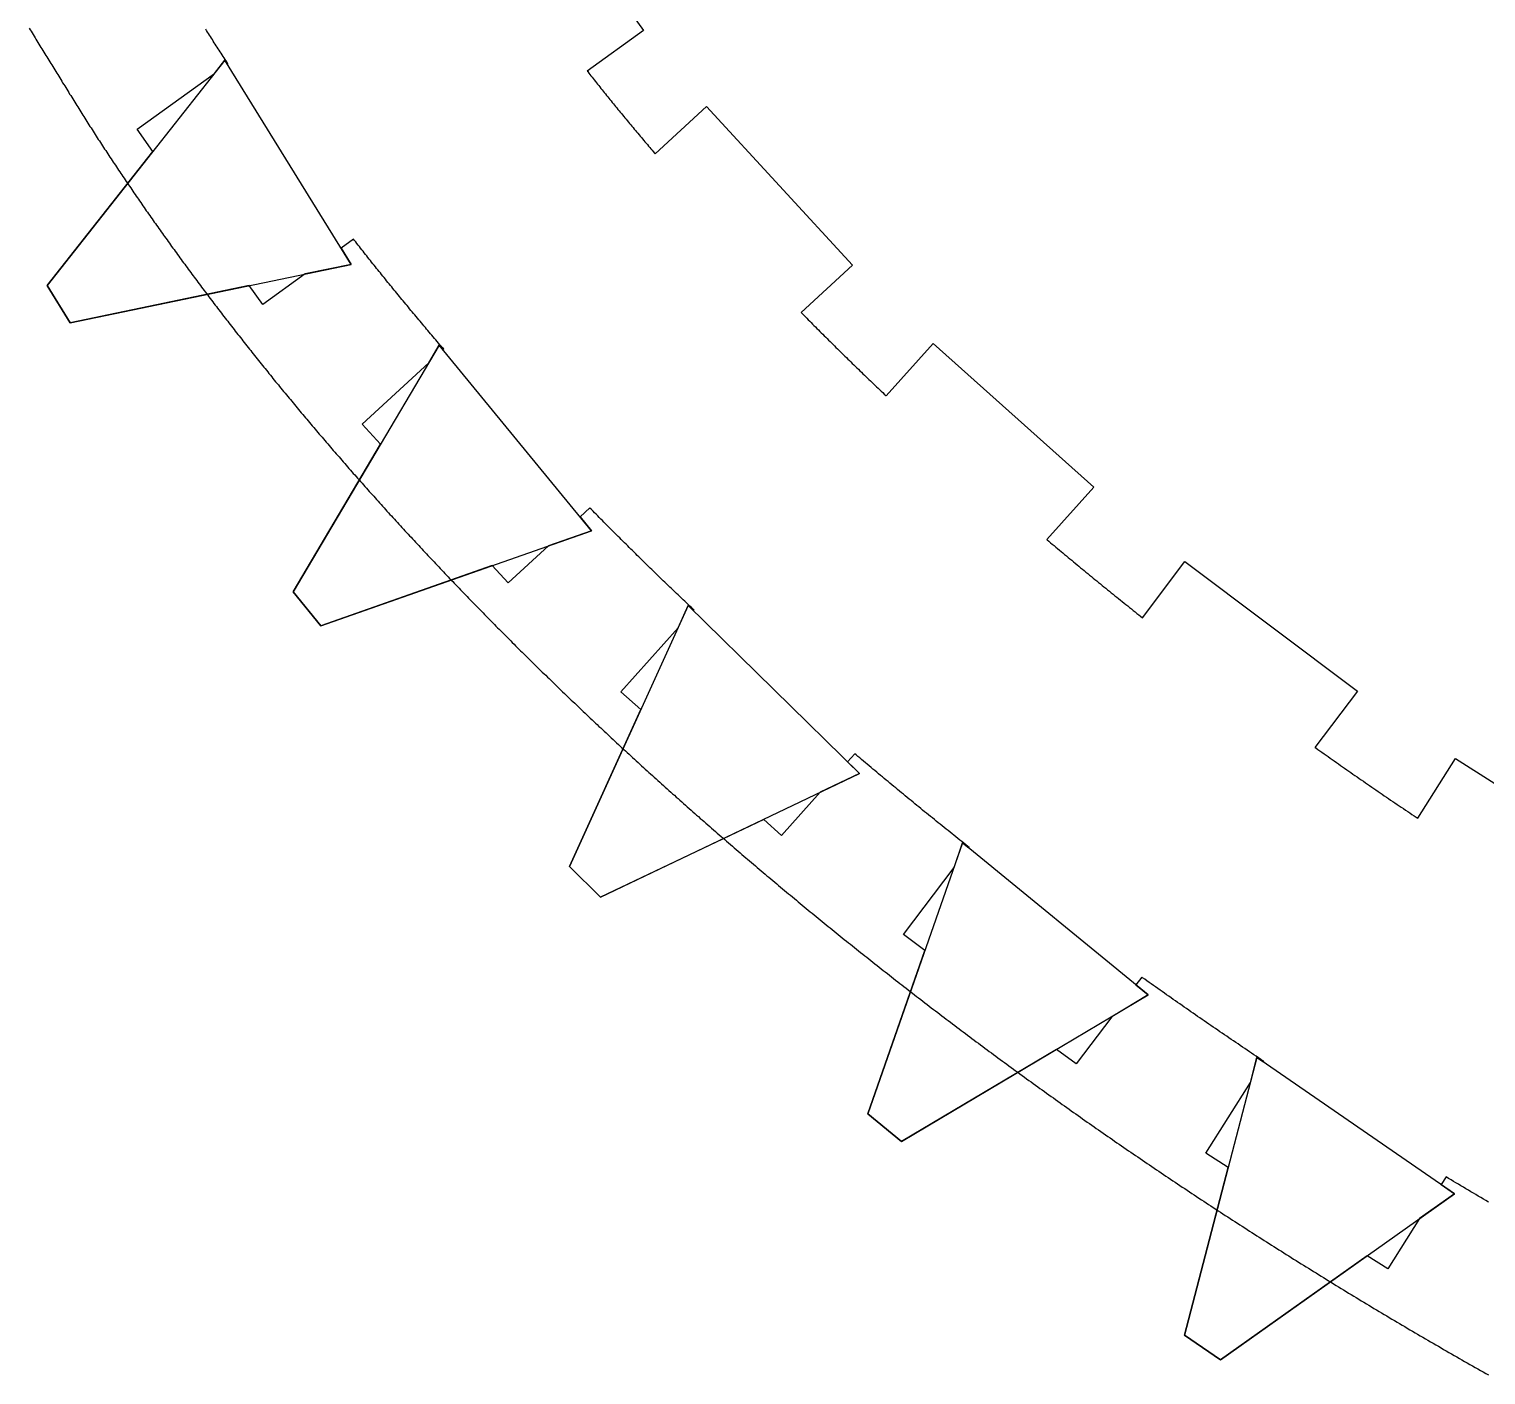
# Model space of a CAD drawing. Header units: millimetres. Extents: x -109 to 159, y -61 to 10.
# Drawn here: x -92.75 to -62.36, y -53.35 to -25.28 of the extents above; entities that cross this region are included whole.
import ezdxf

# ---------------------------------------------------------------- set-up
doc = ezdxf.new("R2010")
doc.units = ezdxf.units.MM

msp = doc.modelspace()

# ---------------------------------------------------------------- linework, layer by layer
at = {"layer": 'CLOSED_SECTOR_BODY'}
msp.add_lwpolyline([(-62.306, -49.747), (-62.358, -49.716), (-62.41, -49.685), (-62.463, -49.655), (-62.515, -49.624), (-62.567, -49.593), (-62.619, -49.562), (-62.67, -49.532), (-62.722, -49.501), (-62.774, -49.47), (-62.826, -49.439), (-62.878, -49.408), (-62.929, -49.378), (-62.981, -49.347), (-63.032, -49.316), (-63.084, -49.285), (-63.135, -49.254), (-63.187, -49.223), (-63.189, -49.222), (-63.292, -49.384), (-63.013, -49.577), (-63.74, -50.092), (-64.402, -51.138), (-64.831, -50.867), (-67.895, -53.041), (-68.645, -52.522), (-67.733, -49.028), (-68.203, -48.73), (-67.269, -47.254), (-67.133, -46.731), (-66.997, -46.824), (-66.99, -46.813), (-67.006, -46.803), (-67.054, -46.771), (-67.101, -46.739), (-67.149, -46.707), (-67.197, -46.675), (-67.244, -46.643), (-67.292, -46.611), (-67.339, -46.579), (-67.387, -46.547), (-67.434, -46.515), (-67.481, -46.483), (-67.529, -46.451), (-67.576, -46.419), (-67.623, -46.387), (-67.67, -46.355), (-67.718, -46.323), (-67.765, -46.291), (-67.812, -46.259), (-67.859, -46.227), (-67.906, -46.195), (-67.952, -46.163), (-67.999, -46.131), (-68.046, -46.099), (-68.093, -46.067), (-68.14, -46.035), (-68.186, -46.003), (-68.233, -45.97), (-68.279, -45.938), (-68.326, -45.906), (-68.372, -45.874), (-68.419, -45.842), (-68.465, -45.81), (-68.512, -45.777), (-68.558, -45.745), (-68.604, -45.713), (-68.65, -45.681), (-68.697, -45.649), (-68.743, -45.616), (-68.789, -45.584), (-68.835, -45.552), (-68.881, -45.52), (-68.927, -45.488), (-68.972, -45.455), (-69.018, -45.423), (-69.064, -45.391), (-69.11, -45.358), (-69.156, -45.326), (-69.201, -45.294), (-69.247, -45.262), (-69.292, -45.229), (-69.338, -45.197), (-69.383, -45.165), (-69.429, -45.132), (-69.474, -45.1), (-69.519, -45.068), (-69.539, -45.054), (-69.66, -45.215), (-69.4, -45.428), (-70.164, -45.882), (-70.908, -46.868), (-71.313, -46.564), (-74.547, -48.484), (-75.253, -47.906), (-74.06, -44.501), (-74.507, -44.166), (-73.454, -42.771), (-73.274, -42.256), (-73.145, -42.362), (-73.137, -42.351), (-73.165, -42.328), (-73.207, -42.295), (-73.248, -42.262), (-73.29, -42.229), (-73.331, -42.197), (-73.372, -42.164), (-73.414, -42.131), (-73.455, -42.098), (-73.496, -42.065), (-73.537, -42.032), (-73.578, -41.999), (-73.619, -41.967), (-73.66, -41.934), (-73.701, -41.901), (-73.742, -41.868), (-73.783, -41.835), (-73.824, -41.802), (-73.865, -41.769), (-73.906, -41.736), (-73.946, -41.704), (-73.987, -41.671), (-74.027, -41.638), (-74.068, -41.605), (-74.109, -41.572), (-74.149, -41.539), (-74.189, -41.506), (-74.23, -41.473), (-74.27, -41.44), (-74.31, -41.407), (-74.351, -41.375), (-74.391, -41.342), (-74.431, -41.309), (-74.471, -41.276), (-74.511, -41.243), (-74.551, -41.21), (-74.591, -41.177), (-74.631, -41.144), (-74.671, -41.111), (-74.711, -41.078), (-74.751, -41.045), (-74.791, -41.012), (-74.83, -40.979), (-74.87, -40.946), (-74.91, -40.913), (-74.949, -40.88), (-74.989, -40.847), (-75.028, -40.815), (-75.068, -40.782), (-75.107, -40.749), (-75.146, -40.716), (-75.186, -40.683), (-75.225, -40.65), (-75.264, -40.617), (-75.304, -40.584), (-75.343, -40.551), (-75.382, -40.518), (-75.421, -40.485), (-75.46, -40.452), (-75.499, -40.419), (-75.524, -40.398), (-75.675, -40.567), (-75.427, -40.811), (-76.245, -41.201), (-77.051, -42.1), (-77.425, -41.765), (-80.828, -43.39), (-81.479, -42.751), (-79.989, -39.476), (-80.407, -39.102), (-79.212, -37.771), (-78.999, -37.303), (-78.889, -37.411), (-78.879, -37.399), (-78.899, -37.381), (-78.933, -37.348), (-78.933, -37.348), (-78.968, -37.315), (-79.003, -37.282), (-79.038, -37.249), (-79.073, -37.216), (-79.108, -37.183), (-79.142, -37.15), (-79.177, -37.117), (-79.212, -37.084), (-79.246, -37.051), (-79.281, -37.018), (-79.315, -36.985), (-79.35, -36.952), (-79.384, -36.919), (-79.418, -36.886), (-79.453, -36.853), (-79.487, -36.82), (-79.521, -36.787), (-79.555, -36.754), (-79.589, -36.721), (-79.624, -36.688), (-79.658, -36.655), (-79.692, -36.622), (-79.726, -36.589), (-79.759, -36.556), (-79.793, -36.523), (-79.827, -36.49), (-79.861, -36.457), (-79.895, -36.424), (-79.928, -36.391), (-79.962, -36.358), (-79.996, -36.325), (-80.029, -36.292), (-80.063, -36.259), (-80.096, -36.226), (-80.13, -36.193), (-80.163, -36.16), (-80.197, -36.127), (-80.23, -36.094), (-80.263, -36.061), (-80.297, -36.028), (-80.33, -35.995), (-80.363, -35.962), (-80.396, -35.929), (-80.429, -35.896), (-80.462, -35.863), (-80.495, -35.831), (-80.528, -35.798), (-80.561, -35.765), (-80.594, -35.732), (-80.627, -35.699), (-80.66, -35.666), (-80.692, -35.633), (-80.725, -35.6), (-80.758, -35.567), (-80.79, -35.534), (-80.823, -35.501), (-80.855, -35.468), (-80.888, -35.435), (-80.92, -35.402), (-80.953, -35.369), (-80.985, -35.337), (-81.017, -35.304), (-81.05, -35.271), (-81.055, -35.265), (-81.258, -35.453), (-81.02, -35.744), (-81.914, -36.058), (-82.756, -36.835), (-83.091, -36.472), (-86.668, -37.727), (-87.246, -37.022), (-85.42, -33.942), (-85.804, -33.525), (-84.412, -32.24), (-84.194, -31.872), (-84.116, -31.967), (-84.102, -31.954), (-84.124, -31.929), (-84.152, -31.896), (-84.18, -31.864), (-84.208, -31.831), (-84.236, -31.798), (-84.264, -31.766), (-84.292, -31.733), (-84.319, -31.701), (-84.347, -31.668), (-84.375, -31.636), (-84.402, -31.603), (-84.43, -31.571), (-84.458, -31.538), (-84.485, -31.505), (-84.513, -31.473), (-84.54, -31.44), (-84.568, -31.408), (-84.595, -31.375), (-84.622, -31.343), (-84.649, -31.31), (-84.677, -31.278), (-84.704, -31.245), (-84.731, -31.213), (-84.758, -31.18), (-84.785, -31.148), (-84.812, -31.115), (-84.839, -31.083), (-84.866, -31.05), (-84.893, -31.018), (-84.92, -30.985), (-84.947, -30.953), (-84.974, -30.92), (-85, -30.888), (-85.027, -30.856), (-85.054, -30.823), (-85.081, -30.791), (-85.107, -30.758), (-85.134, -30.726), (-85.16, -30.693), (-85.187, -30.661), (-85.213, -30.628), (-85.239, -30.596), (-85.266, -30.564), (-85.292, -30.531), (-85.318, -30.499), (-85.345, -30.466), (-85.371, -30.434), (-85.397, -30.402), (-85.423, -30.369), (-85.449, -30.337), (-85.475, -30.304), (-85.501, -30.272), (-85.527, -30.24), (-85.553, -30.207), (-85.579, -30.175), (-85.605, -30.143), (-85.631, -30.11), (-85.656, -30.078), (-85.682, -30.046), (-85.708, -30.013), (-85.733, -29.981), (-85.759, -29.949), (-85.784, -29.916), (-85.81, -29.884), (-85.835, -29.852), (-85.861, -29.819), (-85.886, -29.787), (-85.912, -29.755), (-85.937, -29.722), (-85.962, -29.69), (-85.982, -29.664), (-86.242, -29.851), (-86.032, -30.19), (-86.99, -30.389), (-87.878, -31.028), (-88.161, -30.633), (-91.893, -31.408), (-92.373, -30.633), (-90.168, -27.836), (-90.501, -27.371), (-88.885, -26.209), (-88.666, -25.932), (-88.615, -26.015), (-88.604, -26.007), (-88.623, -25.977), (-88.644, -25.945), (-88.664, -25.913), (-88.685, -25.882), (-88.706, -25.85), (-88.726, -25.818), (-88.746, -25.786), (-88.767, -25.755), (-88.787, -25.723), (-88.808, -25.691), (-88.828, -25.66), (-88.848, -25.628), (-88.868, -25.596), (-88.889, -25.565), (-88.909, -25.533), (-88.929, -25.501), (-88.949, -25.47), (-88.969, -25.438), (-88.989, -25.406), (-89.009, -25.375), (-89.029, -25.343), (-89.049, -25.312), (-89.068, -25.28)], dxfattribs=at)
at = {"layer": 'OPEN_PITCH_SECTOR_REFERENCE'}
msp.add_lwpolyline([(-92.752, -25.262), (-92.731, -25.295), (-92.711, -25.328), (-92.69, -25.362), (-92.67, -25.395), (-92.65, -25.428), (-92.629, -25.462), (-92.609, -25.495), (-92.588, -25.528), (-92.568, -25.562), (-92.547, -25.595), (-92.527, -25.629), (-92.506, -25.662), (-92.486, -25.696), (-92.465, -25.729), (-92.445, -25.762), (-92.424, -25.796), (-92.404, -25.829), (-92.383, -25.863), (-92.362, -25.896), (-92.342, -25.93), (-92.321, -25.963), (-92.3, -25.997), (-92.28, -26.03), (-92.259, -26.064), (-92.238, -26.098), (-92.218, -26.131), (-92.197, -26.165), (-92.176, -26.198), (-92.156, -26.232), (-92.135, -26.265), (-92.114, -26.299), (-92.093, -26.333), (-92.072, -26.366), (-92.052, -26.4), (-92.031, -26.434), (-92.01, -26.467), (-91.989, -26.501), (-91.968, -26.534), (-91.947, -26.568), (-91.926, -26.602), (-91.906, -26.636), (-91.885, -26.669), (-91.864, -26.703), (-91.843, -26.737), (-91.822, -26.77), (-91.801, -26.804), (-91.78, -26.838), (-91.759, -26.872), (-91.738, -26.905), (-91.716, -26.939), (-91.695, -26.973), (-91.674, -27.007), (-91.653, -27.04), (-91.632, -27.074), (-91.61, -27.108), (-91.589, -27.142), (-91.568, -27.175), (-91.546, -27.209), (-91.525, -27.243), (-91.503, -27.277), (-91.482, -27.31), (-91.46, -27.344), (-91.438, -27.378), (-91.417, -27.412), (-91.395, -27.446), (-91.373, -27.479), (-91.351, -27.513), (-91.33, -27.547), (-91.308, -27.581), (-91.286, -27.614), (-91.264, -27.648), (-91.242, -27.682), (-91.22, -27.716), (-91.198, -27.75), (-91.176, -27.783), (-91.153, -27.817), (-91.131, -27.851), (-91.109, -27.885), (-91.087, -27.919), (-91.065, -27.952), (-91.042, -27.986), (-91.02, -28.02), (-90.997, -28.054), (-90.975, -28.088), (-90.952, -28.121), (-90.93, -28.155), (-90.907, -28.189), (-90.885, -28.223), (-90.862, -28.257), (-90.839, -28.291), (-90.817, -28.324), (-90.794, -28.358), (-90.771, -28.392), (-90.748, -28.426), (-90.725, -28.46), (-90.702, -28.494), (-90.679, -28.527), (-90.656, -28.561), (-90.633, -28.595), (-90.61, -28.629), (-90.587, -28.663), (-90.564, -28.697), (-90.541, -28.73), (-90.518, -28.764), (-90.494, -28.798), (-90.471, -28.832), (-90.448, -28.866), (-90.424, -28.9), (-90.401, -28.934), (-90.377, -28.967), (-90.354, -29.001), (-90.33, -29.035), (-90.307, -29.069), (-90.283, -29.103), (-90.259, -29.137), (-90.236, -29.171), (-90.212, -29.204), (-90.188, -29.238), (-90.164, -29.272), (-90.14, -29.306), (-90.116, -29.34), (-90.093, -29.374), (-90.069, -29.408), (-90.045, -29.442), (-90.02, -29.476), (-89.996, -29.509), (-89.972, -29.543), (-89.948, -29.577), (-89.924, -29.611), (-89.899, -29.645), (-89.875, -29.679), (-89.851, -29.713), (-89.826, -29.747), (-89.802, -29.781), (-89.778, -29.815), (-89.753, -29.848), (-89.729, -29.882), (-89.704, -29.916), (-89.679, -29.95), (-89.655, -29.984), (-89.63, -30.018), (-89.605, -30.052), (-89.58, -30.086), (-89.556, -30.12), (-89.531, -30.154), (-89.506, -30.188), (-89.481, -30.222), (-89.456, -30.256), (-89.431, -30.29), (-89.406, -30.323), (-89.381, -30.357), (-89.356, -30.391), (-89.33, -30.425), (-89.305, -30.459), (-89.28, -30.493), (-89.255, -30.527), (-89.229, -30.561), (-89.204, -30.595), (-89.179, -30.629), (-89.153, -30.663), (-89.128, -30.697), (-89.102, -30.731), (-89.076, -30.765), (-89.051, -30.799), (-89.025, -30.833), (-88.999, -30.867), (-88.974, -30.901), (-88.948, -30.935), (-88.922, -30.969), (-88.896, -31.003), (-88.87, -31.037), (-88.844, -31.071), (-88.818, -31.105), (-88.792, -31.139), (-88.766, -31.173), (-88.74, -31.207), (-88.714, -31.241), (-88.688, -31.275), (-88.662, -31.309), (-88.636, -31.343), (-88.609, -31.377), (-88.583, -31.411), (-88.557, -31.445), (-88.53, -31.479), (-88.504, -31.513), (-88.477, -31.547), (-88.451, -31.581), (-88.424, -31.615), (-88.397, -31.649), (-88.371, -31.683), (-88.344, -31.717), (-88.317, -31.751), (-88.291, -31.785), (-88.264, -31.819), (-88.237, -31.853), (-88.21, -31.887), (-88.183, -31.921), (-88.156, -31.955), (-88.129, -31.989), (-88.102, -32.023), (-88.075, -32.057), (-88.048, -32.091), (-88.021, -32.125), (-87.993, -32.159), (-87.966, -32.193), (-87.939, -32.227), (-87.911, -32.262), (-87.884, -32.296), (-87.857, -32.33), (-87.829, -32.364), (-87.802, -32.398), (-87.774, -32.432), (-87.747, -32.466), (-87.719, -32.5), (-87.691, -32.534), (-87.664, -32.568), (-87.636, -32.602), (-87.608, -32.636), (-87.58, -32.67), (-87.552, -32.704), (-87.525, -32.739), (-87.497, -32.773), (-87.469, -32.807), (-87.441, -32.841), (-87.412, -32.875), (-87.384, -32.909), (-87.356, -32.943), (-87.328, -32.977), (-87.3, -33.011), (-87.272, -33.045), (-87.243, -33.08), (-87.215, -33.114), (-87.187, -33.148), (-87.158, -33.182), (-87.13, -33.216), (-87.101, -33.25), (-87.073, -33.284), (-87.044, -33.318), (-87.015, -33.352), (-86.987, -33.387), (-86.958, -33.421), (-86.929, -33.455), (-86.9, -33.489), (-86.872, -33.523), (-86.843, -33.557), (-86.814, -33.591), (-86.785, -33.625), (-86.756, -33.66), (-86.727, -33.694), (-86.698, -33.728), (-86.669, -33.762), (-86.639, -33.796), (-86.61, -33.83), (-86.581, -33.864), (-86.552, -33.899), (-86.522, -33.933), (-86.493, -33.967), (-86.464, -34.001), (-86.434, -34.035), (-86.405, -34.069), (-86.375, -34.104), (-86.346, -34.138), (-86.316, -34.172), (-86.286, -34.206), (-86.257, -34.24), (-86.227, -34.274), (-86.197, -34.309), (-86.167, -34.343), (-86.137, -34.377), (-86.108, -34.411), (-86.078, -34.445), (-86.048, -34.479), (-86.018, -34.514), (-85.988, -34.548), (-85.957, -34.582), (-85.927, -34.616), (-85.897, -34.65), (-85.867, -34.685), (-85.837, -34.719), (-85.806, -34.753), (-85.776, -34.787), (-85.746, -34.821), (-85.715, -34.855), (-85.685, -34.89), (-85.654, -34.924), (-85.624, -34.958), (-85.593, -34.992), (-85.562, -35.026), (-85.532, -35.061), (-85.501, -35.095), (-85.47, -35.129), (-85.439, -35.163), (-85.409, -35.198), (-85.378, -35.232), (-85.347, -35.266), (-85.316, -35.3), (-85.285, -35.334), (-85.254, -35.369), (-85.223, -35.403), (-85.192, -35.437), (-85.16, -35.471), (-85.129, -35.505), (-85.098, -35.54), (-85.067, -35.574), (-85.035, -35.608), (-85.004, -35.642), (-84.972, -35.677), (-84.941, -35.711), (-84.91, -35.745), (-84.878, -35.779), (-84.846, -35.814), (-84.815, -35.848), (-84.783, -35.882), (-84.751, -35.916), (-84.72, -35.951), (-84.688, -35.985), (-84.656, -36.019), (-84.624, -36.053), (-84.592, -36.088), (-84.56, -36.122), (-84.528, -36.156), (-84.496, -36.19), (-84.464, -36.224), (-84.432, -36.259), (-84.4, -36.293), (-84.368, -36.327), (-84.335, -36.362), (-84.303, -36.396), (-84.271, -36.43), (-84.238, -36.464), (-84.206, -36.499), (-84.174, -36.533), (-84.141, -36.567), (-84.108, -36.601), (-84.076, -36.636), (-84.043, -36.67), (-84.011, -36.704), (-83.978, -36.738), (-83.945, -36.773), (-83.912, -36.807), (-83.88, -36.841), (-83.847, -36.875), (-83.814, -36.91), (-83.781, -36.944), (-83.748, -36.978), (-83.715, -37.013), (-83.682, -37.047), (-83.649, -37.081), (-83.615, -37.115), (-83.582, -37.15), (-83.549, -37.184), (-83.516, -37.218), (-83.482, -37.253), (-83.449, -37.287), (-83.415, -37.321), (-83.382, -37.355), (-83.349, -37.39), (-83.315, -37.424), (-83.281, -37.458), (-83.248, -37.493), (-83.214, -37.527), (-83.18, -37.561), (-83.147, -37.595), (-83.113, -37.63), (-83.079, -37.664), (-83.045, -37.698), (-83.011, -37.733), (-82.977, -37.767), (-82.943, -37.801), (-82.909, -37.835), (-82.875, -37.87), (-82.841, -37.904), (-82.807, -37.938), (-82.773, -37.973), (-82.738, -38.007), (-82.704, -38.041), (-82.67, -38.075), (-82.635, -38.11), (-82.601, -38.144), (-82.566, -38.178), (-82.532, -38.213), (-82.497, -38.247), (-82.463, -38.281), (-82.428, -38.316), (-82.393, -38.35), (-82.359, -38.384), (-82.324, -38.418), (-82.289, -38.453), (-82.254, -38.487), (-82.219, -38.521), (-82.184, -38.556), (-82.149, -38.59), (-82.114, -38.624), (-82.079, -38.659), (-82.044, -38.693), (-82.009, -38.727), (-81.974, -38.761), (-81.939, -38.796), (-81.903, -38.83), (-81.868, -38.864), (-81.833, -38.899), (-81.797, -38.933), (-81.762, -38.967), (-81.726, -39.002), (-81.691, -39.036), (-81.655, -39.07), (-81.62, -39.104), (-81.584, -39.139), (-81.548, -39.173), (-81.512, -39.207), (-81.477, -39.242), (-81.441, -39.276), (-81.405, -39.31), (-81.369, -39.345), (-81.333, -39.379), (-81.297, -39.413), (-81.261, -39.447), (-81.225, -39.482), (-81.189, -39.516), (-81.153, -39.55), (-81.116, -39.585), (-81.08, -39.619), (-81.044, -39.653), (-81.007, -39.688), (-80.971, -39.722), (-80.935, -39.756), (-80.898, -39.79), (-80.862, -39.825), (-80.825, -39.859), (-80.788, -39.893), (-80.752, -39.928), (-80.715, -39.962), (-80.678, -39.996), (-80.642, -40.03), (-80.605, -40.065), (-80.568, -40.099), (-80.531, -40.133), (-80.494, -40.168), (-80.457, -40.202), (-80.42, -40.236), (-80.383, -40.27), (-80.346, -40.305), (-80.309, -40.339), (-80.271, -40.373), (-80.234, -40.408), (-80.197, -40.442), (-80.16, -40.476), (-80.122, -40.51), (-80.085, -40.545), (-80.047, -40.579), (-80.01, -40.613), (-79.972, -40.648), (-79.935, -40.682), (-79.897, -40.716), (-79.859, -40.75), (-79.822, -40.785), (-79.784, -40.819), (-79.746, -40.853), (-79.708, -40.887), (-79.67, -40.922), (-79.632, -40.956), (-79.594, -40.99), (-79.556, -41.024), (-79.518, -41.059), (-79.48, -41.093), (-79.442, -41.127), (-79.404, -41.162), (-79.365, -41.196), (-79.327, -41.23), (-79.289, -41.264), (-79.25, -41.299), (-79.212, -41.333), (-79.174, -41.367), (-79.135, -41.401), (-79.097, -41.436), (-79.058, -41.47), (-79.019, -41.504), (-78.981, -41.538), (-78.942, -41.572), (-78.903, -41.607), (-78.864, -41.641), (-78.825, -41.675), (-78.786, -41.709), (-78.748, -41.744), (-78.709, -41.778), (-78.67, -41.812), (-78.63, -41.846), (-78.591, -41.881), (-78.552, -41.915), (-78.513, -41.949), (-78.474, -41.983), (-78.434, -42.017), (-78.395, -42.052), (-78.356, -42.086), (-78.316, -42.12), (-78.277, -42.154), (-78.237, -42.188), (-78.198, -42.223), (-78.158, -42.257), (-78.118, -42.291), (-78.079, -42.325), (-78.039, -42.359), (-77.999, -42.394), (-77.959, -42.428), (-77.919, -42.462), (-77.88, -42.496), (-77.84, -42.53), (-77.8, -42.565), (-77.76, -42.599), (-77.719, -42.633), (-77.679, -42.667), (-77.639, -42.701), (-77.599, -42.735), (-77.559, -42.77), (-77.518, -42.804), (-77.478, -42.838), (-77.438, -42.872), (-77.397, -42.906), (-77.357, -42.94), (-77.316, -42.974), (-77.275, -43.009), (-77.235, -43.043), (-77.194, -43.077), (-77.153, -43.111), (-77.113, -43.145), (-77.072, -43.179), (-77.031, -43.213), (-76.99, -43.247), (-76.949, -43.282), (-76.908, -43.316), (-76.867, -43.35), (-76.826, -43.384), (-76.785, -43.418), (-76.744, -43.452), (-76.703, -43.486), (-76.661, -43.52), (-76.62, -43.554), (-76.579, -43.589), (-76.537, -43.623), (-76.496, -43.657), (-76.454, -43.691), (-76.413, -43.725), (-76.371, -43.759), (-76.33, -43.793), (-76.288, -43.827), (-76.246, -43.861), (-76.205, -43.895), (-76.163, -43.929), (-76.121, -43.963), (-76.079, -43.997), (-76.037, -44.031), (-75.995, -44.065), (-75.953, -44.099), (-75.911, -44.133), (-75.869, -44.167), (-75.827, -44.201), (-75.785, -44.236), (-75.743, -44.27), (-75.7, -44.304), (-75.658, -44.338), (-75.616, -44.372), (-75.573, -44.406), (-75.531, -44.44), (-75.488, -44.474), (-75.446, -44.508), (-75.403, -44.541), (-75.36, -44.575), (-75.318, -44.609), (-75.275, -44.643), (-75.232, -44.677), (-75.189, -44.711), (-75.147, -44.745), (-75.104, -44.779), (-75.061, -44.813), (-75.018, -44.847), (-74.975, -44.881), (-74.931, -44.915), (-74.888, -44.949), (-74.845, -44.983), (-74.802, -45.017), (-74.759, -45.051), (-74.715, -45.085), (-74.672, -45.118), (-74.629, -45.152), (-74.585, -45.186), (-74.542, -45.22), (-74.498, -45.254), (-74.454, -45.288), (-74.411, -45.322), (-74.367, -45.356), (-74.323, -45.389), (-74.28, -45.423), (-74.236, -45.457), (-74.192, -45.491), (-74.148, -45.525), (-74.104, -45.559), (-74.06, -45.593), (-74.016, -45.626), (-73.972, -45.66), (-73.928, -45.694), (-73.884, -45.728), (-73.839, -45.762), (-73.795, -45.795), (-73.751, -45.829), (-73.706, -45.863), (-73.662, -45.897), (-73.617, -45.93), (-73.573, -45.964), (-73.528, -45.998), (-73.484, -46.032), (-73.439, -46.066), (-73.394, -46.099), (-73.35, -46.133), (-73.305, -46.167), (-73.26, -46.2), (-73.215, -46.234), (-73.17, -46.268), (-73.125, -46.302), (-73.08, -46.335), (-73.035, -46.369), (-72.99, -46.403), (-72.945, -46.436), (-72.9, -46.47), (-72.855, -46.504), (-72.809, -46.537), (-72.764, -46.571), (-72.719, -46.605), (-72.673, -46.638), (-72.628, -46.672), (-72.582, -46.706), (-72.537, -46.739), (-72.491, -46.773), (-72.445, -46.806), (-72.4, -46.84), (-72.354, -46.874), (-72.308, -46.907), (-72.262, -46.941), (-72.216, -46.974), (-72.17, -47.008), (-72.124, -47.041), (-72.078, -47.075), (-72.032, -47.108), (-71.986, -47.142), (-71.94, -47.176), (-71.894, -47.209), (-71.848, -47.243), (-71.801, -47.276), (-71.755, -47.31), (-71.708, -47.343), (-71.662, -47.377), (-71.616, -47.41), (-71.569, -47.443), (-71.522, -47.477), (-71.476, -47.51), (-71.429, -47.544), (-71.382, -47.577), (-71.336, -47.611), (-71.289, -47.644), (-71.242, -47.677), (-71.195, -47.711), (-71.148, -47.744), (-71.101, -47.778), (-71.054, -47.811), (-71.007, -47.844), (-70.96, -47.878), (-70.912, -47.911), (-70.865, -47.944), (-70.818, -47.978), (-70.771, -48.011), (-70.723, -48.044), (-70.676, -48.078), (-70.628, -48.111), (-70.581, -48.144), (-70.533, -48.178), (-70.486, -48.211), (-70.438, -48.244), (-70.39, -48.277), (-70.342, -48.311), (-70.295, -48.344), (-70.247, -48.377), (-70.199, -48.41), (-70.151, -48.444), (-70.103, -48.477), (-70.055, -48.51), (-70.007, -48.543), (-69.959, -48.576), (-69.911, -48.609), (-69.862, -48.643), (-69.814, -48.676), (-69.766, -48.709), (-69.717, -48.742), (-69.669, -48.775), (-69.62, -48.808), (-69.572, -48.841), (-69.523, -48.874), (-69.475, -48.907), (-69.426, -48.941), (-69.377, -48.974), (-69.329, -49.007), (-69.28, -49.04), (-69.231, -49.073), (-69.182, -49.106), (-69.133, -49.139), (-69.084, -49.172), (-69.035, -49.205), (-68.986, -49.238), (-68.937, -49.271), (-68.888, -49.304), (-68.839, -49.336), (-68.789, -49.369), (-68.74, -49.402), (-68.691, -49.435), (-68.641, -49.468), (-68.592, -49.501), (-68.542, -49.534), (-68.493, -49.567), (-68.443, -49.6), (-68.393, -49.632), (-68.344, -49.665), (-68.294, -49.698), (-68.244, -49.731), (-68.194, -49.764), (-68.144, -49.797), (-68.094, -49.829), (-68.044, -49.862), (-67.994, -49.895), (-67.944, -49.928), (-67.894, -49.96), (-67.844, -49.993), (-67.794, -50.026), (-67.743, -50.058), (-67.693, -50.091), (-67.643, -50.124), (-67.592, -50.156), (-67.542, -50.189), (-67.491, -50.222), (-67.441, -50.254), (-67.39, -50.287), (-67.34, -50.32), (-67.289, -50.352), (-67.238, -50.385), (-67.187, -50.417), (-67.136, -50.45), (-67.086, -50.482), (-67.035, -50.515), (-66.984, -50.547), (-66.933, -50.58), (-66.881, -50.612), (-66.83, -50.645), (-66.779, -50.677), (-66.728, -50.71), (-66.677, -50.742), (-66.625, -50.775), (-66.574, -50.807), (-66.522, -50.839), (-66.471, -50.872), (-66.419, -50.904), (-66.368, -50.937), (-66.316, -50.969), (-66.265, -51.001), (-66.213, -51.034), (-66.161, -51.066), (-66.109, -51.098), (-66.057, -51.13), (-66.005, -51.163), (-65.953, -51.195), (-65.901, -51.227), (-65.849, -51.259), (-65.797, -51.292), (-65.745, -51.324), (-65.693, -51.356), (-65.641, -51.388), (-65.588, -51.42), (-65.536, -51.452), (-65.484, -51.485), (-65.431, -51.517), (-65.379, -51.549), (-65.326, -51.581), (-65.274, -51.613), (-65.221, -51.645), (-65.168, -51.677), (-65.115, -51.709), (-65.063, -51.741), (-65.01, -51.773), (-64.957, -51.805), (-64.904, -51.837), (-64.851, -51.869), (-64.798, -51.901), (-64.745, -51.933), (-64.692, -51.965), (-64.639, -51.997), (-64.585, -52.028), (-64.532, -52.06), (-64.479, -52.092), (-64.425, -52.124), (-64.372, -52.156), (-64.318, -52.188), (-64.265, -52.219), (-64.211, -52.251), (-64.158, -52.283), (-64.104, -52.315), (-64.05, -52.346), (-63.997, -52.378), (-63.943, -52.41), (-63.889, -52.441), (-63.835, -52.473), (-63.781, -52.505), (-63.727, -52.536), (-63.673, -52.568), (-63.619, -52.599), (-63.565, -52.631), (-63.51, -52.662), (-63.456, -52.694), (-63.402, -52.726), (-63.348, -52.757), (-63.293, -52.789), (-63.239, -52.82), (-63.184, -52.851), (-63.13, -52.883), (-63.075, -52.914), (-63.02, -52.946), (-62.966, -52.977), (-62.911, -53.008), (-62.856, -53.04), (-62.801, -53.071), (-62.746, -53.102), (-62.691, -53.134), (-62.636, -53.165), (-62.581, -53.196), (-62.526, -53.227), (-62.471, -53.259), (-62.416, -53.29), (-62.361, -53.321), (-62.305, -53.352)], dxfattribs=at)
at = {"layer": 'OPEN_WEB_CUTOUT'}
msp.add_lwpolyline([(-80.721, -24.212), (-79.931, -25.313), (-81.107, -26.159), (-81.107, -26.159), (-81.098, -26.169), (-81.076, -26.198), (-81.053, -26.227), (-81.03, -26.256), (-81.007, -26.285), (-80.984, -26.314), (-80.96, -26.343), (-80.937, -26.372), (-80.914, -26.401), (-80.891, -26.43), (-80.868, -26.46), (-80.844, -26.489), (-80.821, -26.518), (-80.797, -26.547), (-80.774, -26.576), (-80.751, -26.605), (-80.727, -26.634), (-80.703, -26.664), (-80.68, -26.693), (-80.656, -26.722), (-80.633, -26.751), (-80.609, -26.78), (-80.585, -26.81), (-80.561, -26.839), (-80.537, -26.868), (-80.514, -26.897), (-80.49, -26.927), (-80.466, -26.956), (-80.442, -26.985), (-80.418, -27.015), (-80.394, -27.044), (-80.369, -27.073), (-80.345, -27.102), (-80.321, -27.132), (-80.297, -27.161), (-80.273, -27.19), (-80.248, -27.22), (-80.224, -27.249), (-80.199, -27.279), (-80.175, -27.308), (-80.15, -27.337), (-80.126, -27.367), (-80.101, -27.396), (-80.077, -27.425), (-80.052, -27.455), (-80.027, -27.484), (-80.003, -27.514), (-79.978, -27.543), (-79.953, -27.573), (-79.928, -27.602), (-79.903, -27.632), (-79.878, -27.661), (-79.853, -27.691), (-79.828, -27.72), (-79.803, -27.75), (-79.778, -27.779), (-79.753, -27.809), (-79.728, -27.838), (-79.703, -27.868), (-79.69, -27.883), (-78.617, -26.893), (-75.569, -30.203), (-76.643, -31.194), (-76.616, -31.222), (-76.586, -31.252), (-76.556, -31.283), (-76.526, -31.313), (-76.496, -31.343), (-76.466, -31.374), (-76.436, -31.404), (-76.406, -31.434), (-76.376, -31.465), (-76.345, -31.495), (-76.315, -31.525), (-76.285, -31.556), (-76.254, -31.586), (-76.224, -31.616), (-76.194, -31.647), (-76.163, -31.677), (-76.132, -31.708), (-76.102, -31.738), (-76.071, -31.768), (-76.041, -31.799), (-76.01, -31.829), (-75.979, -31.86), (-75.948, -31.89), (-75.918, -31.92), (-75.887, -31.951), (-75.856, -31.981), (-75.825, -32.012), (-75.794, -32.042), (-75.763, -32.073), (-75.732, -32.103), (-75.701, -32.133), (-75.669, -32.164), (-75.638, -32.194), (-75.607, -32.225), (-75.576, -32.255), (-75.544, -32.286), (-75.513, -32.316), (-75.481, -32.347), (-75.45, -32.377), (-75.418, -32.408), (-75.387, -32.438), (-75.355, -32.469), (-75.324, -32.499), (-75.292, -32.53), (-75.26, -32.56), (-75.229, -32.591), (-75.197, -32.621), (-75.165, -32.652), (-75.133, -32.682), (-75.101, -32.713), (-75.069, -32.743), (-75.037, -32.774), (-75.005, -32.804), (-74.973, -32.835), (-74.941, -32.865), (-74.909, -32.896), (-74.876, -32.926), (-74.87, -32.932), (-73.89, -31.84), (-70.534, -34.838), (-71.515, -35.93), (-71.512, -35.932), (-71.476, -35.963), (-71.44, -35.994), (-71.403, -36.024), (-71.366, -36.055), (-71.33, -36.086), (-71.293, -36.117), (-71.256, -36.147), (-71.22, -36.178), (-71.183, -36.209), (-71.146, -36.239), (-71.109, -36.27), (-71.072, -36.301), (-71.035, -36.332), (-70.998, -36.362), (-70.961, -36.393), (-70.924, -36.424), (-70.887, -36.455), (-70.85, -36.485), (-70.813, -36.516), (-70.775, -36.547), (-70.738, -36.577), (-70.701, -36.608), (-70.663, -36.639), (-70.626, -36.67), (-70.589, -36.7), (-70.551, -36.731), (-70.513, -36.762), (-70.476, -36.792), (-70.438, -36.823), (-70.401, -36.854), (-70.363, -36.885), (-70.325, -36.915), (-70.287, -36.946), (-70.249, -36.977), (-70.211, -37.007), (-70.173, -37.038), (-70.135, -37.069), (-70.097, -37.1), (-70.059, -37.13), (-70.021, -37.161), (-69.983, -37.192), (-69.945, -37.222), (-69.907, -37.253), (-69.868, -37.284), (-69.83, -37.314), (-69.792, -37.345), (-69.753, -37.376), (-69.715, -37.406), (-69.676, -37.437), (-69.638, -37.468), (-69.599, -37.498), (-69.56, -37.529), (-69.522, -37.56), (-69.521, -37.561), (-68.635, -36.387), (-65.036, -39.089), (-65.923, -40.263), (-65.905, -40.276), (-65.862, -40.306), (-65.82, -40.336), (-65.777, -40.367), (-65.734, -40.397), (-65.692, -40.427), (-65.649, -40.457), (-65.606, -40.488), (-65.563, -40.518), (-65.52, -40.548), (-65.477, -40.578), (-65.434, -40.609), (-65.391, -40.639), (-65.348, -40.669), (-65.305, -40.699), (-65.261, -40.729), (-65.218, -40.76), (-65.175, -40.79), (-65.131, -40.82), (-65.088, -40.85), (-65.045, -40.88), (-65.001, -40.91), (-64.958, -40.941), (-64.914, -40.971), (-64.87, -41.001), (-64.827, -41.031), (-64.783, -41.061), (-64.739, -41.091), (-64.696, -41.121), (-64.652, -41.151), (-64.608, -41.181), (-64.564, -41.211), (-64.52, -41.242), (-64.476, -41.272), (-64.432, -41.302), (-64.388, -41.332), (-64.344, -41.362), (-64.3, -41.392), (-64.255, -41.422), (-64.211, -41.452), (-64.167, -41.482), (-64.122, -41.512), (-64.078, -41.542), (-64.033, -41.572), (-63.989, -41.602), (-63.944, -41.632), (-63.9, -41.662), (-63.855, -41.692), (-63.811, -41.721), (-63.78, -41.742), (-62.992, -40.498), (-59.191, -42.907)], dxfattribs=at)
at = {"layer": 'TOOTH_PROFILE_004'}
msp.add_lwpolyline([(-88.666, -25.932), (-92.373, -30.633), (-91.893, -31.408), (-86.032, -30.19), (-88.666, -25.932)], close=True, dxfattribs=at)
at = {"layer": 'TOOTH_PROFILE_005'}
msp.add_lwpolyline([(-84.194, -31.872), (-87.246, -37.022), (-86.668, -37.727), (-81.02, -35.744), (-84.194, -31.872)], close=True, dxfattribs=at)
at = {"layer": 'TOOTH_PROFILE_006'}
msp.add_lwpolyline([(-78.999, -37.303), (-81.479, -42.751), (-80.828, -43.39), (-75.427, -40.811), (-78.999, -37.303)], close=True, dxfattribs=at)
at = {"layer": 'TOOTH_PROFILE_007'}
msp.add_lwpolyline([(-73.274, -42.256), (-75.253, -47.906), (-74.547, -48.484), (-69.4, -45.428), (-73.274, -42.256)], close=True, dxfattribs=at)
at = {"layer": 'TOOTH_PROFILE_008'}
msp.add_lwpolyline([(-67.133, -46.731), (-68.645, -52.522), (-67.895, -53.041), (-63.013, -49.577), (-67.133, -46.731)], close=True, dxfattribs=at)

doc.saveas('drawing.dxf')
